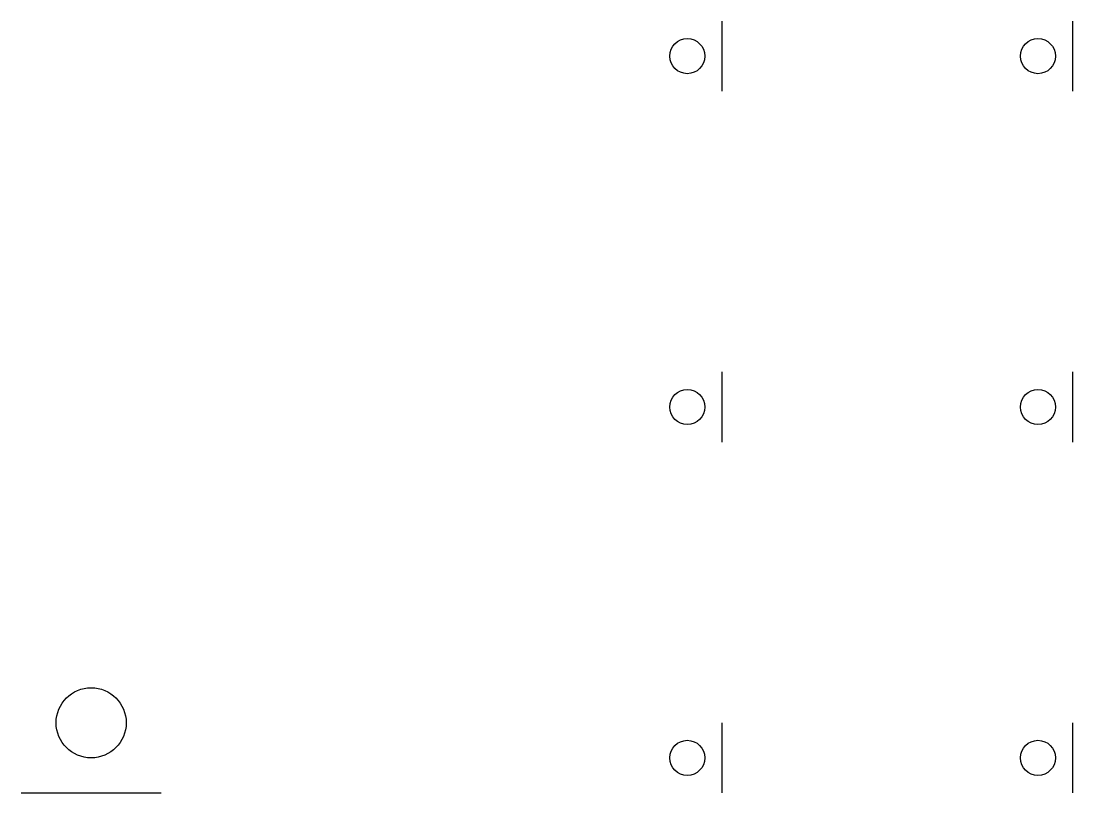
# Model space of a CAD drawing. Header units: millimetres. Extents: x 10 to 40, y 20 to 42.
import ezdxf

# ---------------------------------------------------------------- set-up
doc = ezdxf.new("R2010")
doc.units = ezdxf.units.MM

# ---------------------------------------------------------------- blocks, each defined once
blk = doc.blocks.new('rotated', base_point=(1, 2))
blk.add_line((1, 2), (3, 2))
at = {"layer": 'detail'}
blk.add_circle((2, 3), 0.5, dxfattribs=at)

msp = doc.modelspace()

# ---------------------------------------------------------------- block references
at = {"layer": 'instances', "rotation": 90, "row_count": 2, "column_count": 3, "row_spacing": 10, "column_spacing": 10}
msp.add_blockref('rotated', (40, 20), dxfattribs=at)
at = {"layer": 'instances', "xscale": 2, "yscale": 2}
msp.add_blockref('rotated', (10, 20), dxfattribs=at)

doc.saveas('drawing.dxf')
